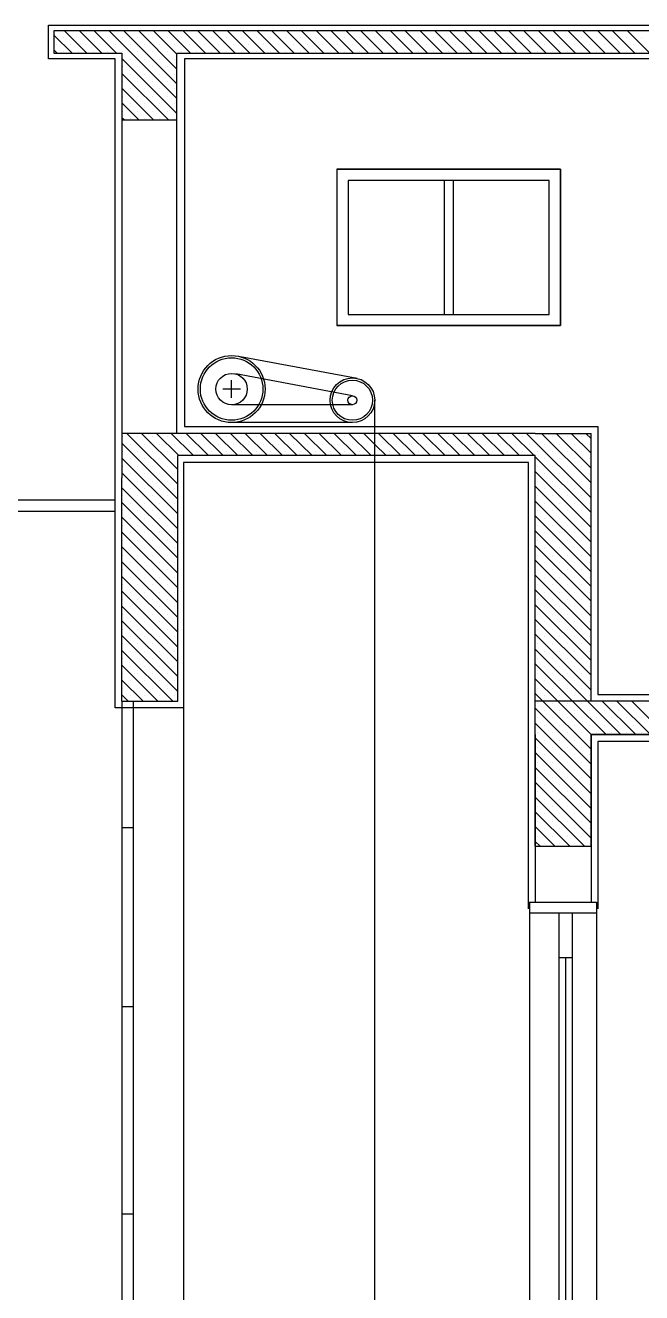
# Model space of a CAD drawing. Header units: inches. Extents: x -7543 to -822, y 102837 to 190349.
# Drawn here: x -837.44241 to -837.42862, y 102836.86394 to 102836.89233 of the extents above; entities that cross this region are included whole.
import ezdxf

# ---------------------------------------------------------------- set-up
doc = ezdxf.new("R2010")
doc.units = ezdxf.units.IN
doc.header["$MEASUREMENT"] = 0
doc.layers.add('TARAMA', color=8, linetype='Continuous', lineweight=25)

msp = doc.modelspace()

# ---------------------------------------------------------------- linework, layer by layer
at = {"layer": 'TARAMA'}
for p, q in [((-837.441894, 102836.891577), (-837.441894, 102836.892327)), ((-837.441894, 102836.892327), (-837.399497, 102836.892327)), ((-837.440269, 102836.892202), (-837.441769, 102836.892202)), ((-837.441769, 102836.892202), (-837.441769, 102836.891702)), ((-837.441361, 102836.891702), (-837.441769, 102836.89211)), ((-837.441555, 102836.892061), (-837.441555, 102836.892061)), ((-837.44103, 102836.891702), (-837.44153, 102836.892202)), ((-837.441223, 102836.892061), (-837.441223, 102836.892061)), ((-837.440698, 102836.891702), (-837.441198, 102836.892202)), ((-837.440892, 102836.892061), (-837.440892, 102836.892061)), ((-837.440367, 102836.891702), (-837.440867, 102836.892202)), ((-837.440561, 102836.892061), (-837.440561, 102836.892061)), ((-837.439019, 102836.890685), (-837.440535, 102836.892202)), ((-837.399622, 102836.892202), (-837.440269, 102836.892202)), ((-837.440229, 102836.892061), (-837.440229, 102836.892061)), ((-837.439019, 102836.891017), (-837.440204, 102836.892202)), ((-837.439898, 102836.892061), (-837.439898, 102836.892061)), ((-837.439019, 102836.891348), (-837.439872, 102836.892202)), ((-837.439566, 102836.892061), (-837.439566, 102836.892061)), ((-837.439019, 102836.89168), (-837.439541, 102836.892202)), ((-837.439235, 102836.892061), (-837.439235, 102836.892061)), ((-837.43871, 102836.891702), (-837.43921, 102836.892202)), ((-837.438903, 102836.892061), (-837.438903, 102836.892061)), ((-837.438378, 102836.891702), (-837.438878, 102836.892202)), ((-837.438572, 102836.892061), (-837.438572, 102836.892061)), ((-837.438047, 102836.891702), (-837.438547, 102836.892202)), ((-837.43824, 102836.892061), (-837.43824, 102836.892061)), ((-837.437715, 102836.891702), (-837.438215, 102836.892202)), ((-837.437909, 102836.892061), (-837.437909, 102836.892061)), ((-837.437384, 102836.891702), (-837.437884, 102836.892202)), ((-837.437577, 102836.892061), (-837.437577, 102836.892061)), ((-837.437052, 102836.891702), (-837.437552, 102836.892202)), ((-837.437246, 102836.892061), (-837.437246, 102836.892061)), ((-837.436721, 102836.891702), (-837.437221, 102836.892202)), ((-837.436915, 102836.892061), (-837.436915, 102836.892061)), ((-837.436389, 102836.891702), (-837.436889, 102836.892202)), ((-837.436583, 102836.892061), (-837.436583, 102836.892061)), ((-837.436058, 102836.891702), (-837.436558, 102836.892202)), ((-837.436252, 102836.892061), (-837.436252, 102836.892061)), ((-837.435726, 102836.891702), (-837.436226, 102836.892202)), ((-837.43592, 102836.892061), (-837.43592, 102836.892061)), ((-837.435395, 102836.891702), (-837.435895, 102836.892202)), ((-837.435589, 102836.892061), (-837.435589, 102836.892061)), ((-837.435063, 102836.891702), (-837.435563, 102836.892202)), ((-837.435257, 102836.892061), (-837.435257, 102836.892061)), ((-837.434732, 102836.891702), (-837.435232, 102836.892202)), ((-837.434926, 102836.892061), (-837.434926, 102836.892061)), ((-837.434401, 102836.891702), (-837.434901, 102836.892202)), ((-837.434594, 102836.892061), (-837.434594, 102836.892061)), ((-837.434069, 102836.891702), (-837.434569, 102836.892202)), ((-837.434263, 102836.892061), (-837.434263, 102836.892061)), ((-837.433738, 102836.891702), (-837.434238, 102836.892202)), ((-837.433931, 102836.892061), (-837.433931, 102836.892061)), ((-837.433406, 102836.891702), (-837.433906, 102836.892202)), ((-837.4336, 102836.892061), (-837.4336, 102836.892061)), ((-837.433075, 102836.891702), (-837.433575, 102836.892202)), ((-837.433269, 102836.892061), (-837.433269, 102836.892061)), ((-837.432743, 102836.891702), (-837.433243, 102836.892202)), ((-837.432937, 102836.892061), (-837.432937, 102836.892061)), ((-837.432412, 102836.891702), (-837.432912, 102836.892202)), ((-837.432606, 102836.892061), (-837.432606, 102836.892061)), ((-837.43208, 102836.891702), (-837.43258, 102836.892202)), ((-837.432274, 102836.892061), (-837.432274, 102836.892061)), ((-837.431749, 102836.891702), (-837.432249, 102836.892202)), ((-837.431943, 102836.892061), (-837.431943, 102836.892061)), ((-837.431417, 102836.891702), (-837.431917, 102836.892202)), ((-837.431611, 102836.892061), (-837.431611, 102836.892061)), ((-837.431086, 102836.891702), (-837.431586, 102836.892202)), ((-837.43128, 102836.892061), (-837.43128, 102836.892061)), ((-837.430755, 102836.891702), (-837.431255, 102836.892202)), ((-837.430948, 102836.892061), (-837.430948, 102836.892061)), ((-837.430423, 102836.891702), (-837.430923, 102836.892202)), ((-837.430617, 102836.892061), (-837.430617, 102836.892061)), ((-837.430092, 102836.891702), (-837.430592, 102836.892202)), ((-837.430285, 102836.892061), (-837.430285, 102836.892061)), ((-837.42976, 102836.891702), (-837.43026, 102836.892202)), ((-837.429954, 102836.892061), (-837.429954, 102836.892061)), ((-837.429429, 102836.891702), (-837.429929, 102836.892202)), ((-837.429622, 102836.892061), (-837.429622, 102836.892061)), ((-837.429097, 102836.891702), (-837.429597, 102836.892202)), ((-837.429291, 102836.892061), (-837.429291, 102836.892061)), ((-837.428766, 102836.891702), (-837.429266, 102836.892202)), ((-837.42896, 102836.892061), (-837.42896, 102836.892061)), ((-837.428434, 102836.891702), (-837.428934, 102836.892202)), ((-837.428628, 102836.892061), (-837.428628, 102836.892061)), ((-837.441693, 102836.891702), (-837.441769, 102836.891778)), ((-837.441721, 102836.891895), (-837.441721, 102836.891895)), ((-837.441389, 102836.891895), (-837.441389, 102836.891895)), ((-837.441058, 102836.891895), (-837.441058, 102836.891895)), ((-837.440726, 102836.891895), (-837.440726, 102836.891895)), ((-837.440395, 102836.891895), (-837.440395, 102836.891895)), ((-837.440063, 102836.891895), (-837.440063, 102836.891895)), ((-837.439732, 102836.891895), (-837.439732, 102836.891895)), ((-837.4394, 102836.891895), (-837.4394, 102836.891895)), ((-837.439069, 102836.891895), (-837.439069, 102836.891895)), ((-837.438738, 102836.891895), (-837.438738, 102836.891895)), ((-837.438406, 102836.891895), (-837.438406, 102836.891895)), ((-837.438075, 102836.891895), (-837.438075, 102836.891895)), ((-837.437743, 102836.891895), (-837.437743, 102836.891895)), ((-837.437412, 102836.891895), (-837.437412, 102836.891895)), ((-837.43708, 102836.891895), (-837.43708, 102836.891895)), ((-837.436749, 102836.891895), (-837.436749, 102836.891895)), ((-837.436417, 102836.891895), (-837.436417, 102836.891895)), ((-837.436086, 102836.891895), (-837.436086, 102836.891895)), ((-837.435754, 102836.891895), (-837.435754, 102836.891895)), ((-837.435423, 102836.891895), (-837.435423, 102836.891895)), ((-837.435092, 102836.891895), (-837.435092, 102836.891895)), ((-837.43476, 102836.891895), (-837.43476, 102836.891895)), ((-837.434429, 102836.891895), (-837.434429, 102836.891895)), ((-837.434097, 102836.891895), (-837.434097, 102836.891895)), ((-837.433766, 102836.891895), (-837.433766, 102836.891895)), ((-837.433434, 102836.891895), (-837.433434, 102836.891895)), ((-837.433103, 102836.891895), (-837.433103, 102836.891895)), ((-837.432771, 102836.891895), (-837.432771, 102836.891895)), ((-837.43244, 102836.891895), (-837.43244, 102836.891895)), ((-837.432108, 102836.891895), (-837.432108, 102836.891895)), ((-837.431777, 102836.891895), (-837.431777, 102836.891895)), ((-837.431446, 102836.891895), (-837.431446, 102836.891895)), ((-837.431114, 102836.891895), (-837.431114, 102836.891895)), ((-837.430783, 102836.891895), (-837.430783, 102836.891895)), ((-837.430451, 102836.891895), (-837.430451, 102836.891895)), ((-837.43012, 102836.891895), (-837.43012, 102836.891895)), ((-837.429788, 102836.891895), (-837.429788, 102836.891895)), ((-837.429457, 102836.891895), (-837.429457, 102836.891895)), ((-837.429125, 102836.891895), (-837.429125, 102836.891895)), ((-837.428794, 102836.891895), (-837.428794, 102836.891895)), ((-837.440397, 102836.891577), (-837.441894, 102836.891577)), ((-837.441769, 102836.891702), (-837.440247, 102836.891702)), ((-837.441555, 102836.89173), (-837.441555, 102836.89173)), ((-837.441223, 102836.89173), (-837.441223, 102836.89173)), ((-837.440892, 102836.89173), (-837.440892, 102836.89173)), ((-837.440561, 102836.89173), (-837.440561, 102836.89173)), ((-837.440397, 102836.877037), (-837.440397, 102836.891577)), ((-837.440247, 102836.891702), (-837.440247, 102836.882187)), ((-837.439019, 102836.890354), (-837.440247, 102836.891581)), ((-837.440229, 102836.89173), (-837.440229, 102836.89173)), ((-837.440063, 102836.891564), (-837.440063, 102836.891564)), ((-837.439898, 102836.89173), (-837.439898, 102836.89173)), ((-837.439732, 102836.891564), (-837.439732, 102836.891564)), ((-837.439566, 102836.89173), (-837.439566, 102836.89173)), ((-837.4394, 102836.891564), (-837.4394, 102836.891564)), ((-837.439235, 102836.89173), (-837.439235, 102836.89173)), ((-837.439069, 102836.891564), (-837.439069, 102836.891564)), ((-837.439019, 102836.883187), (-837.439019, 102836.891702)), ((-837.439019, 102836.891702), (-837.426622, 102836.891702)), ((-837.439019, 102836.891702), (-837.426622, 102836.891702)), ((-837.438903, 102836.89173), (-837.438903, 102836.89173)), ((-837.426747, 102836.891577), (-837.438847, 102836.891577)), ((-837.438847, 102836.891577), (-837.438847, 102836.883337)), ((-837.438572, 102836.89173), (-837.438572, 102836.89173)), ((-837.43824, 102836.89173), (-837.43824, 102836.89173)), ((-837.437909, 102836.89173), (-837.437909, 102836.89173)), ((-837.437577, 102836.89173), (-837.437577, 102836.89173)), ((-837.437246, 102836.89173), (-837.437246, 102836.89173)), ((-837.436915, 102836.89173), (-837.436915, 102836.89173)), ((-837.436583, 102836.89173), (-837.436583, 102836.89173)), ((-837.436252, 102836.89173), (-837.436252, 102836.89173)), ((-837.43592, 102836.89173), (-837.43592, 102836.89173)), ((-837.435589, 102836.89173), (-837.435589, 102836.89173)), ((-837.435257, 102836.89173), (-837.435257, 102836.89173)), ((-837.434926, 102836.89173), (-837.434926, 102836.89173)), ((-837.434594, 102836.89173), (-837.434594, 102836.89173)), ((-837.434263, 102836.89173), (-837.434263, 102836.89173)), ((-837.433931, 102836.89173), (-837.433931, 102836.89173)), ((-837.4336, 102836.89173), (-837.4336, 102836.89173)), ((-837.433269, 102836.89173), (-837.433269, 102836.89173)), ((-837.432937, 102836.89173), (-837.432937, 102836.89173)), ((-837.432606, 102836.89173), (-837.432606, 102836.89173)), ((-837.432274, 102836.89173), (-837.432274, 102836.89173)), ((-837.431943, 102836.89173), (-837.431943, 102836.89173)), ((-837.431611, 102836.89173), (-837.431611, 102836.89173)), ((-837.43128, 102836.89173), (-837.43128, 102836.89173)), ((-837.430948, 102836.89173), (-837.430948, 102836.89173)), ((-837.430617, 102836.89173), (-837.430617, 102836.89173)), ((-837.430285, 102836.89173), (-837.430285, 102836.89173)), ((-837.429954, 102836.89173), (-837.429954, 102836.89173)), ((-837.429622, 102836.89173), (-837.429622, 102836.89173)), ((-837.429291, 102836.89173), (-837.429291, 102836.89173)), ((-837.42896, 102836.89173), (-837.42896, 102836.89173)), ((-837.428628, 102836.89173), (-837.428628, 102836.89173)), ((-837.439198, 102836.890202), (-837.440247, 102836.89125)), ((-837.440229, 102836.891398), (-837.440229, 102836.891398)), ((-837.440063, 102836.891232), (-837.440063, 102836.891232)), ((-837.439898, 102836.891398), (-837.439898, 102836.891398)), ((-837.439732, 102836.891232), (-837.439732, 102836.891232)), ((-837.439566, 102836.891398), (-837.439566, 102836.891398)), ((-837.4394, 102836.891232), (-837.4394, 102836.891232)), ((-837.439235, 102836.891398), (-837.439235, 102836.891398)), ((-837.439069, 102836.891232), (-837.439069, 102836.891232)), ((-837.43953, 102836.890202), (-837.440247, 102836.890919)), ((-837.440229, 102836.891067), (-837.440229, 102836.891067)), ((-837.439898, 102836.891067), (-837.439898, 102836.891067)), ((-837.439566, 102836.891067), (-837.439566, 102836.891067)), ((-837.439235, 102836.891067), (-837.439235, 102836.891067)), ((-837.440229, 102836.890735), (-837.440229, 102836.890735)), ((-837.440063, 102836.890901), (-837.440063, 102836.890901)), ((-837.439898, 102836.890735), (-837.439898, 102836.890735)), ((-837.439732, 102836.890901), (-837.439732, 102836.890901)), ((-837.439566, 102836.890735), (-837.439566, 102836.890735)), ((-837.4394, 102836.890901), (-837.4394, 102836.890901)), ((-837.439235, 102836.890735), (-837.439235, 102836.890735)), ((-837.439069, 102836.890901), (-837.439069, 102836.890901)), ((-837.439861, 102836.890202), (-837.440247, 102836.890587)), ((-837.440229, 102836.890404), (-837.440229, 102836.890404)), ((-837.440063, 102836.890569), (-837.440063, 102836.890569)), ((-837.439898, 102836.890404), (-837.439898, 102836.890404)), ((-837.439732, 102836.890569), (-837.439732, 102836.890569)), ((-837.439566, 102836.890404), (-837.439566, 102836.890404)), ((-837.4394, 102836.890569), (-837.4394, 102836.890569)), ((-837.439235, 102836.890404), (-837.439235, 102836.890404)), ((-837.439069, 102836.890569), (-837.439069, 102836.890569)), ((-837.440193, 102836.890202), (-837.440247, 102836.890256)), ((-837.439019, 102836.890202), (-837.440247, 102836.890202)), ((-837.440063, 102836.890238), (-837.440063, 102836.890238)), ((-837.439732, 102836.890238), (-837.439732, 102836.890238)), ((-837.4394, 102836.890238), (-837.4394, 102836.890238)), ((-837.439069, 102836.890238), (-837.439069, 102836.890238)), ((-837.435434, 102836.889102), (-837.430434, 102836.889102)), ((-837.435434, 102836.889102), (-837.435434, 102836.885602)), ((-837.435434, 102836.889102), (-837.430434, 102836.889102)), ((-837.435434, 102836.889102), (-837.435434, 102836.885602)), ((-837.430434, 102836.889102), (-837.435434, 102836.889102)), ((-837.435434, 102836.889102), (-837.435434, 102836.885602)), ((-837.430434, 102836.889102), (-837.435434, 102836.889102)), ((-837.435434, 102836.889102), (-837.435434, 102836.885602)), ((-837.430434, 102836.889102), (-837.430434, 102836.885602)), ((-837.430434, 102836.889102), (-837.430434, 102836.885602)), ((-837.430434, 102836.885602), (-837.430434, 102836.889102)), ((-837.430434, 102836.885602), (-837.430434, 102836.889102)), ((-837.430684, 102836.888852), (-837.435184, 102836.888852)), ((-837.435184, 102836.888852), (-837.435184, 102836.885852)), ((-837.433034, 102836.888852), (-837.433034, 102836.885852)), ((-837.432834, 102836.888852), (-837.432834, 102836.885852)), ((-837.430684, 102836.885852), (-837.430684, 102836.888852)), ((-837.435184, 102836.885852), (-837.430684, 102836.885852)), ((-837.430434, 102836.885602), (-837.435434, 102836.885602)), ((-837.435434, 102836.885602), (-837.430434, 102836.885602)), ((-837.435434, 102836.885602), (-837.430434, 102836.885602)), ((-837.434982, 102836.884418), (-837.43759, 102836.884901)), ((-837.437792, 102836.883979), (-837.437792, 102836.884379)), ((-837.435088, 102836.884029), (-837.437701, 102836.884517)), ((-837.437592, 102836.884179), (-837.437992, 102836.884179)), ((-837.435088, 102836.883829), (-837.437792, 102836.883829)), ((-837.434589, 102836.86011, 0), (-837.434588, 102836.883929)), ((-837.438847, 102836.883337), (-837.430997, 102836.883337)), ((-837.435088, 102836.883429), (-837.437792, 102836.883429)), ((-837.430997, 102836.883337), (-837.429597, 102836.883337)), ((-837.429597, 102836.883337), (-837.429597, 102836.877337)), ((-837.430997, 102836.883187), (-837.440247, 102836.883187)), ((-837.438997, 102836.881714), (-837.440247, 102836.882964)), ((-837.440229, 102836.883112), (-837.440229, 102836.883112)), ((-837.438997, 102836.882045), (-837.440139, 102836.883187)), ((-837.439898, 102836.883112), (-837.439898, 102836.883112)), ((-837.438997, 102836.882377), (-837.439807, 102836.883187)), ((-837.439566, 102836.883112), (-837.439566, 102836.883112)), ((-837.438976, 102836.882687), (-837.439476, 102836.883187)), ((-837.439235, 102836.883112), (-837.439235, 102836.883112)), ((-837.438644, 102836.882687), (-837.439144, 102836.883187)), ((-837.438903, 102836.883112), (-837.438903, 102836.883112)), ((-837.438313, 102836.882687), (-837.438813, 102836.883187)), ((-837.438572, 102836.883112), (-837.438572, 102836.883112)), ((-837.437982, 102836.882687), (-837.438482, 102836.883187)), ((-837.43824, 102836.883112), (-837.43824, 102836.883112)), ((-837.43765, 102836.882687), (-837.43815, 102836.883187)), ((-837.437909, 102836.883112), (-837.437909, 102836.883112)), ((-837.437319, 102836.882687), (-837.437819, 102836.883187)), ((-837.437577, 102836.883112), (-837.437577, 102836.883112)), ((-837.436987, 102836.882687), (-837.437487, 102836.883187)), ((-837.437246, 102836.883112), (-837.437246, 102836.883112)), ((-837.436656, 102836.882687), (-837.437156, 102836.883187)), ((-837.436915, 102836.883112), (-837.436915, 102836.883112)), ((-837.436324, 102836.882687), (-837.436824, 102836.883187)), ((-837.436583, 102836.883112), (-837.436583, 102836.883112)), ((-837.435993, 102836.882687), (-837.436493, 102836.883187)), ((-837.436252, 102836.883112), (-837.436252, 102836.883112)), ((-837.435661, 102836.882687), (-837.436161, 102836.883187)), ((-837.43592, 102836.883112), (-837.43592, 102836.883112)), ((-837.43533, 102836.882687), (-837.43583, 102836.883187)), ((-837.435589, 102836.883112), (-837.435589, 102836.883112)), ((-837.434998, 102836.882687), (-837.435498, 102836.883187)), ((-837.435257, 102836.883112), (-837.435257, 102836.883112)), ((-837.434667, 102836.882687), (-837.435167, 102836.883187)), ((-837.434926, 102836.883112), (-837.434926, 102836.883112)), ((-837.434588, 102836.882939), (-837.434836, 102836.883187)), ((-837.434594, 102836.883112), (-837.434594, 102836.883112)), ((-837.434004, 102836.882687), (-837.434504, 102836.883187)), ((-837.434263, 102836.883112), (-837.434263, 102836.883112)), ((-837.433673, 102836.882687), (-837.434173, 102836.883187)), ((-837.433931, 102836.883112), (-837.433931, 102836.883112)), ((-837.433341, 102836.882687), (-837.433841, 102836.883187)), ((-837.4336, 102836.883112), (-837.4336, 102836.883112)), ((-837.43301, 102836.882687), (-837.43351, 102836.883187)), ((-837.433269, 102836.883112), (-837.433269, 102836.883112)), ((-837.432678, 102836.882687), (-837.433178, 102836.883187)), ((-837.432937, 102836.883112), (-837.432937, 102836.883112)), ((-837.432347, 102836.882687), (-837.432847, 102836.883187)), ((-837.432606, 102836.883112), (-837.432606, 102836.883112)), ((-837.432015, 102836.882687), (-837.432515, 102836.883187)), ((-837.432274, 102836.883112), (-837.432274, 102836.883112)), ((-837.431684, 102836.882687), (-837.432184, 102836.883187)), ((-837.431943, 102836.883112), (-837.431943, 102836.883112)), ((-837.431352, 102836.882687), (-837.431852, 102836.883187)), ((-837.431611, 102836.883112), (-837.431611, 102836.883112)), ((-837.431021, 102836.882687), (-837.431521, 102836.883187)), ((-837.43128, 102836.883112), (-837.43128, 102836.883112)), ((-837.429747, 102836.881744), (-837.431189, 102836.883187)), ((-837.430997, 102836.883187), (-837.429747, 102836.883187)), ((-837.430948, 102836.883112), (-837.430948, 102836.883112)), ((-837.429747, 102836.882076), (-837.430858, 102836.883187)), ((-837.430617, 102836.883112), (-837.430617, 102836.883112)), ((-837.429747, 102836.882407), (-837.430527, 102836.883187)), ((-837.430285, 102836.883112), (-837.430285, 102836.883112)), ((-837.429747, 102836.882739), (-837.430195, 102836.883187)), ((-837.429954, 102836.883112), (-837.429954, 102836.883112)), ((-837.429747, 102836.88307), (-837.429864, 102836.883187)), ((-837.429747, 102836.877187), (-837.429747, 102836.883187)), ((-837.440229, 102836.88278), (-837.440229, 102836.88278)), ((-837.440063, 102836.882946), (-837.440063, 102836.882946)), ((-837.439898, 102836.88278), (-837.439898, 102836.88278)), ((-837.439732, 102836.882946), (-837.439732, 102836.882946)), ((-837.439566, 102836.88278), (-837.439566, 102836.88278)), ((-837.4394, 102836.882946), (-837.4394, 102836.882946)), ((-837.439235, 102836.88278), (-837.439235, 102836.88278)), ((-837.439069, 102836.882946), (-837.439069, 102836.882946)), ((-837.430997, 102836.882687), (-837.438997, 102836.882687)), ((-837.438997, 102836.877187), (-837.438997, 102836.882687)), ((-837.438903, 102836.88278), (-837.438903, 102836.88278)), ((-837.438738, 102836.882946), (-837.438738, 102836.882946)), ((-837.438572, 102836.88278), (-837.438572, 102836.88278)), ((-837.438406, 102836.882946), (-837.438406, 102836.882946)), ((-837.43824, 102836.88278), (-837.43824, 102836.88278)), ((-837.438075, 102836.882946), (-837.438075, 102836.882946)), ((-837.437909, 102836.88278), (-837.437909, 102836.88278)), ((-837.437743, 102836.882946), (-837.437743, 102836.882946)), ((-837.437577, 102836.88278), (-837.437577, 102836.88278)), ((-837.437412, 102836.882946), (-837.437412, 102836.882946)), ((-837.437246, 102836.88278), (-837.437246, 102836.88278)), ((-837.43708, 102836.882946), (-837.43708, 102836.882946)), ((-837.436915, 102836.88278), (-837.436915, 102836.88278)), ((-837.436749, 102836.882946), (-837.436749, 102836.882946)), ((-837.436583, 102836.88278), (-837.436583, 102836.88278)), ((-837.436417, 102836.882946), (-837.436417, 102836.882946)), ((-837.436252, 102836.88278), (-837.436252, 102836.88278)), ((-837.436086, 102836.882946), (-837.436086, 102836.882946)), ((-837.43592, 102836.88278), (-837.43592, 102836.88278)), ((-837.435754, 102836.882946), (-837.435754, 102836.882946)), ((-837.435589, 102836.88278), (-837.435589, 102836.88278)), ((-837.435423, 102836.882946), (-837.435423, 102836.882946)), ((-837.435257, 102836.88278), (-837.435257, 102836.88278)), ((-837.435092, 102836.882946), (-837.435092, 102836.882946)), ((-837.434926, 102836.88278), (-837.434926, 102836.88278)), ((-837.43476, 102836.882946), (-837.43476, 102836.882946)), ((-837.434594, 102836.88278), (-837.434594, 102836.88278)), ((-837.434336, 102836.882687), (-837.434588, 102836.882939)), ((-837.434429, 102836.882946), (-837.434429, 102836.882946)), ((-837.434263, 102836.88278), (-837.434263, 102836.88278)), ((-837.434097, 102836.882946), (-837.434097, 102836.882946)), ((-837.433931, 102836.88278), (-837.433931, 102836.88278)), ((-837.433766, 102836.882946), (-837.433766, 102836.882946)), ((-837.4336, 102836.88278), (-837.4336, 102836.88278)), ((-837.433434, 102836.882946), (-837.433434, 102836.882946)), ((-837.433269, 102836.88278), (-837.433269, 102836.88278)), ((-837.433103, 102836.882946), (-837.433103, 102836.882946)), ((-837.432937, 102836.88278), (-837.432937, 102836.88278)), ((-837.432771, 102836.882946), (-837.432771, 102836.882946)), ((-837.432606, 102836.88278), (-837.432606, 102836.88278)), ((-837.43244, 102836.882946), (-837.43244, 102836.882946)), ((-837.432274, 102836.88278), (-837.432274, 102836.88278)), ((-837.432108, 102836.882946), (-837.432108, 102836.882946)), ((-837.431943, 102836.88278), (-837.431943, 102836.88278)), ((-837.431777, 102836.882946), (-837.431777, 102836.882946)), ((-837.431611, 102836.88278), (-837.431611, 102836.88278)), ((-837.431446, 102836.882946), (-837.431446, 102836.882946)), ((-837.43128, 102836.88278), (-837.43128, 102836.88278)), ((-837.431114, 102836.882946), (-837.431114, 102836.882946)), ((-837.430997, 102836.877187), (-837.430997, 102836.882687)), ((-837.430948, 102836.88278), (-837.430948, 102836.88278)), ((-837.430783, 102836.882946), (-837.430783, 102836.882946)), ((-837.430617, 102836.88278), (-837.430617, 102836.88278)), ((-837.430451, 102836.882946), (-837.430451, 102836.882946)), ((-837.430285, 102836.88278), (-837.430285, 102836.88278)), ((-837.43012, 102836.882946), (-837.43012, 102836.882946)), ((-837.429954, 102836.88278), (-837.429954, 102836.88278)), ((-837.429788, 102836.882946), (-837.429788, 102836.882946)), ((-837.438997, 102836.881382), (-837.440247, 102836.882632)), ((-837.440229, 102836.882449), (-837.440229, 102836.882449)), ((-837.440063, 102836.882615), (-837.440063, 102836.882615)), ((-837.439898, 102836.882449), (-837.439898, 102836.882449)), ((-837.439732, 102836.882615), (-837.439732, 102836.882615)), ((-837.439566, 102836.882449), (-837.439566, 102836.882449)), ((-837.4394, 102836.882615), (-837.4394, 102836.882615)), ((-837.439235, 102836.882449), (-837.439235, 102836.882449)), ((-837.439069, 102836.882615), (-837.439069, 102836.882615)), ((-837.431147, 102836.882537), (-837.438872, 102836.882537)), ((-837.438872, 102836.882537), (-837.438872, 102836.877037)), ((-837.431147, 102836.877187), (-837.431147, 102836.882537)), ((-837.429747, 102836.881413), (-837.430997, 102836.882663)), ((-837.430948, 102836.882449), (-837.430948, 102836.882449)), ((-837.430783, 102836.882615), (-837.430783, 102836.882615)), ((-837.430617, 102836.882449), (-837.430617, 102836.882449)), ((-837.430451, 102836.882615), (-837.430451, 102836.882615)), ((-837.430285, 102836.882449), (-837.430285, 102836.882449)), ((-837.43012, 102836.882615), (-837.43012, 102836.882615)), ((-837.429954, 102836.882449), (-837.429954, 102836.882449)), ((-837.429788, 102836.882615), (-837.429788, 102836.882615)), ((-837.438997, 102836.881051), (-837.440247, 102836.882301)), ((-837.440247, 102836.877187), (-837.440247, 102836.882187)), ((-837.440229, 102836.882117), (-837.440229, 102836.882117)), ((-837.440063, 102836.882283), (-837.440063, 102836.882283)), ((-837.439898, 102836.882117), (-837.439898, 102836.882117)), ((-837.439732, 102836.882283), (-837.439732, 102836.882283)), ((-837.439566, 102836.882117), (-837.439566, 102836.882117)), ((-837.4394, 102836.882283), (-837.4394, 102836.882283)), ((-837.439235, 102836.882117), (-837.439235, 102836.882117)), ((-837.439069, 102836.882283), (-837.439069, 102836.882283)), ((-837.429747, 102836.881081), (-837.430997, 102836.882331)), ((-837.430948, 102836.882117), (-837.430948, 102836.882117)), ((-837.430783, 102836.882283), (-837.430783, 102836.882283)), ((-837.430617, 102836.882117), (-837.430617, 102836.882117)), ((-837.430451, 102836.882283), (-837.430451, 102836.882283)), ((-837.430285, 102836.882117), (-837.430285, 102836.882117)), ((-837.43012, 102836.882283), (-837.43012, 102836.882283)), ((-837.429954, 102836.882117), (-837.429954, 102836.882117)), ((-837.429788, 102836.882283), (-837.429788, 102836.882283)), ((-837.438997, 102836.880719), (-837.440247, 102836.881969)), ((-837.440063, 102836.881952), (-837.440063, 102836.881952)), ((-837.439732, 102836.881952), (-837.439732, 102836.881952)), ((-837.4394, 102836.881952), (-837.4394, 102836.881952)), ((-837.439069, 102836.881952), (-837.439069, 102836.881952)), ((-837.429747, 102836.88075), (-837.430997, 102836.882)), ((-837.430783, 102836.881952), (-837.430783, 102836.881952)), ((-837.430451, 102836.881952), (-837.430451, 102836.881952)), ((-837.43012, 102836.881952), (-837.43012, 102836.881952)), ((-837.429788, 102836.881952), (-837.429788, 102836.881952)), ((-837.440397, 102836.881687), (-837.448747, 102836.881687)), ((-837.438997, 102836.880388), (-837.440247, 102836.881638)), ((-837.440229, 102836.881786), (-837.440229, 102836.881786)), ((-837.440063, 102836.88162), (-837.440063, 102836.88162)), ((-837.439898, 102836.881786), (-837.439898, 102836.881786)), ((-837.439732, 102836.88162), (-837.439732, 102836.88162)), ((-837.439566, 102836.881786), (-837.439566, 102836.881786)), ((-837.4394, 102836.88162), (-837.4394, 102836.88162)), ((-837.439235, 102836.881786), (-837.439235, 102836.881786)), ((-837.439069, 102836.88162), (-837.439069, 102836.88162)), ((-837.429747, 102836.880419), (-837.430997, 102836.881669)), ((-837.430948, 102836.881786), (-837.430948, 102836.881786)), ((-837.430783, 102836.88162), (-837.430783, 102836.88162)), ((-837.430617, 102836.881786), (-837.430617, 102836.881786)), ((-837.430451, 102836.88162), (-837.430451, 102836.88162)), ((-837.430285, 102836.881786), (-837.430285, 102836.881786)), ((-837.43012, 102836.88162), (-837.43012, 102836.88162)), ((-837.429954, 102836.881786), (-837.429954, 102836.881786)), ((-837.429788, 102836.88162), (-837.429788, 102836.88162)), ((-837.440397, 102836.881437), (-837.448747, 102836.881437)), ((-837.438997, 102836.880056), (-837.440247, 102836.881306)), ((-837.440229, 102836.881454), (-837.440229, 102836.881454)), ((-837.440063, 102836.881289), (-837.440063, 102836.881289)), ((-837.439898, 102836.881454), (-837.439898, 102836.881454)), ((-837.439732, 102836.881289), (-837.439732, 102836.881289)), ((-837.439566, 102836.881454), (-837.439566, 102836.881454)), ((-837.4394, 102836.881289), (-837.4394, 102836.881289)), ((-837.439235, 102836.881454), (-837.439235, 102836.881454)), ((-837.439069, 102836.881289), (-837.439069, 102836.881289)), ((-837.429747, 102836.880087), (-837.430997, 102836.881337)), ((-837.430948, 102836.881454), (-837.430948, 102836.881454)), ((-837.430783, 102836.881289), (-837.430783, 102836.881289)), ((-837.430617, 102836.881454), (-837.430617, 102836.881454)), ((-837.430451, 102836.881289), (-837.430451, 102836.881289)), ((-837.430285, 102836.881454), (-837.430285, 102836.881454)), ((-837.43012, 102836.881289), (-837.43012, 102836.881289)), ((-837.429954, 102836.881454), (-837.429954, 102836.881454)), ((-837.429788, 102836.881289), (-837.429788, 102836.881289)), ((-837.438997, 102836.879725), (-837.440247, 102836.880975)), ((-837.440229, 102836.881123), (-837.440229, 102836.881123)), ((-837.439898, 102836.881123), (-837.439898, 102836.881123)), ((-837.439566, 102836.881123), (-837.439566, 102836.881123)), ((-837.439235, 102836.881123), (-837.439235, 102836.881123)), ((-837.429747, 102836.879756), (-837.430997, 102836.881006)), ((-837.430948, 102836.881123), (-837.430948, 102836.881123)), ((-837.430617, 102836.881123), (-837.430617, 102836.881123)), ((-837.430285, 102836.881123), (-837.430285, 102836.881123)), ((-837.429954, 102836.881123), (-837.429954, 102836.881123)), ((-837.440229, 102836.880791), (-837.440229, 102836.880791)), ((-837.440063, 102836.880957), (-837.440063, 102836.880957)), ((-837.439898, 102836.880791), (-837.439898, 102836.880791)), ((-837.439732, 102836.880957), (-837.439732, 102836.880957)), ((-837.439566, 102836.880791), (-837.439566, 102836.880791)), ((-837.4394, 102836.880957), (-837.4394, 102836.880957)), ((-837.439235, 102836.880791), (-837.439235, 102836.880791)), ((-837.439069, 102836.880957), (-837.439069, 102836.880957)), ((-837.430948, 102836.880791), (-837.430948, 102836.880791)), ((-837.430783, 102836.880957), (-837.430783, 102836.880957)), ((-837.430617, 102836.880791), (-837.430617, 102836.880791)), ((-837.430451, 102836.880957), (-837.430451, 102836.880957)), ((-837.430285, 102836.880791), (-837.430285, 102836.880791)), ((-837.43012, 102836.880957), (-837.43012, 102836.880957)), ((-837.429954, 102836.880791), (-837.429954, 102836.880791)), ((-837.429788, 102836.880957), (-837.429788, 102836.880957)), ((-837.438997, 102836.879393), (-837.440247, 102836.880643)), ((-837.440229, 102836.88046), (-837.440229, 102836.88046)), ((-837.440063, 102836.880626), (-837.440063, 102836.880626)), ((-837.439898, 102836.88046), (-837.439898, 102836.88046)), ((-837.439732, 102836.880626), (-837.439732, 102836.880626)), ((-837.439566, 102836.88046), (-837.439566, 102836.88046)), ((-837.4394, 102836.880626), (-837.4394, 102836.880626)), ((-837.439235, 102836.88046), (-837.439235, 102836.88046)), ((-837.439069, 102836.880626), (-837.439069, 102836.880626)), ((-837.429747, 102836.879424), (-837.430997, 102836.880674)), ((-837.430948, 102836.88046), (-837.430948, 102836.88046)), ((-837.430783, 102836.880626), (-837.430783, 102836.880626)), ((-837.430617, 102836.88046), (-837.430617, 102836.88046)), ((-837.430451, 102836.880626), (-837.430451, 102836.880626)), ((-837.430285, 102836.88046), (-837.430285, 102836.88046)), ((-837.43012, 102836.880626), (-837.43012, 102836.880626)), ((-837.429954, 102836.88046), (-837.429954, 102836.88046)), ((-837.429788, 102836.880626), (-837.429788, 102836.880626)), ((-837.438997, 102836.879062), (-837.440247, 102836.880312)), ((-837.440229, 102836.880129), (-837.440229, 102836.880129)), ((-837.440063, 102836.880294), (-837.440063, 102836.880294)), ((-837.439898, 102836.880129), (-837.439898, 102836.880129)), ((-837.439732, 102836.880294), (-837.439732, 102836.880294)), ((-837.439566, 102836.880129), (-837.439566, 102836.880129)), ((-837.4394, 102836.880294), (-837.4394, 102836.880294)), ((-837.439235, 102836.880129), (-837.439235, 102836.880129)), ((-837.439069, 102836.880294), (-837.439069, 102836.880294)), ((-837.429747, 102836.879093), (-837.430997, 102836.880343)), ((-837.430948, 102836.880129), (-837.430948, 102836.880129)), ((-837.430783, 102836.880294), (-837.430783, 102836.880294)), ((-837.430617, 102836.880129), (-837.430617, 102836.880129)), ((-837.430451, 102836.880294), (-837.430451, 102836.880294)), ((-837.430285, 102836.880129), (-837.430285, 102836.880129)), ((-837.43012, 102836.880294), (-837.43012, 102836.880294)), ((-837.429954, 102836.880129), (-837.429954, 102836.880129)), ((-837.429788, 102836.880294), (-837.429788, 102836.880294)), ((-837.438997, 102836.878731), (-837.440247, 102836.879981)), ((-837.440063, 102836.879963), (-837.440063, 102836.879963)), ((-837.439732, 102836.879963), (-837.439732, 102836.879963)), ((-837.4394, 102836.879963), (-837.4394, 102836.879963)), ((-837.439069, 102836.879963), (-837.439069, 102836.879963)), ((-837.429747, 102836.878761), (-837.430997, 102836.880011)), ((-837.430783, 102836.879963), (-837.430783, 102836.879963)), ((-837.430451, 102836.879963), (-837.430451, 102836.879963)), ((-837.43012, 102836.879963), (-837.43012, 102836.879963)), ((-837.429788, 102836.879963), (-837.429788, 102836.879963)), ((-837.438997, 102836.878399), (-837.440247, 102836.879649)), ((-837.440229, 102836.879797), (-837.440229, 102836.879797)), ((-837.440063, 102836.879631), (-837.440063, 102836.879631)), ((-837.439898, 102836.879797), (-837.439898, 102836.879797)), ((-837.439732, 102836.879631), (-837.439732, 102836.879631)), ((-837.439566, 102836.879797), (-837.439566, 102836.879797)), ((-837.4394, 102836.879631), (-837.4394, 102836.879631)), ((-837.439235, 102836.879797), (-837.439235, 102836.879797)), ((-837.439069, 102836.879631), (-837.439069, 102836.879631)), ((-837.429747, 102836.87843), (-837.430997, 102836.87968)), ((-837.430948, 102836.879797), (-837.430948, 102836.879797)), ((-837.430783, 102836.879631), (-837.430783, 102836.879631)), ((-837.430617, 102836.879797), (-837.430617, 102836.879797)), ((-837.430451, 102836.879631), (-837.430451, 102836.879631)), ((-837.430285, 102836.879797), (-837.430285, 102836.879797)), ((-837.43012, 102836.879631), (-837.43012, 102836.879631)), ((-837.429954, 102836.879797), (-837.429954, 102836.879797)), ((-837.429788, 102836.879631), (-837.429788, 102836.879631)), ((-837.438997, 102836.878068), (-837.440247, 102836.879318)), ((-837.440229, 102836.879466), (-837.440229, 102836.879466)), ((-837.440063, 102836.8793), (-837.440063, 102836.8793)), ((-837.439898, 102836.879466), (-837.439898, 102836.879466)), ((-837.439732, 102836.8793), (-837.439732, 102836.8793)), ((-837.439566, 102836.879466), (-837.439566, 102836.879466)), ((-837.4394, 102836.8793), (-837.4394, 102836.8793)), ((-837.439235, 102836.879466), (-837.439235, 102836.879466)), ((-837.439069, 102836.8793), (-837.439069, 102836.8793)), ((-837.429747, 102836.878098), (-837.430997, 102836.879348)), ((-837.430948, 102836.879466), (-837.430948, 102836.879466)), ((-837.430783, 102836.8793), (-837.430783, 102836.8793)), ((-837.430617, 102836.879466), (-837.430617, 102836.879466)), ((-837.430451, 102836.8793), (-837.430451, 102836.8793)), ((-837.430285, 102836.879466), (-837.430285, 102836.879466)), ((-837.43012, 102836.8793), (-837.43012, 102836.8793)), ((-837.429954, 102836.879466), (-837.429954, 102836.879466)), ((-837.429788, 102836.8793), (-837.429788, 102836.8793)), ((-837.438997, 102836.877736), (-837.440247, 102836.878986)), ((-837.440229, 102836.879134), (-837.440229, 102836.879134)), ((-837.439898, 102836.879134), (-837.439898, 102836.879134)), ((-837.439566, 102836.879134), (-837.439566, 102836.879134)), ((-837.439235, 102836.879134), (-837.439235, 102836.879134)), ((-837.429747, 102836.877767), (-837.430997, 102836.879017)), ((-837.430948, 102836.879134), (-837.430948, 102836.879134)), ((-837.430617, 102836.879134), (-837.430617, 102836.879134)), ((-837.430285, 102836.879134), (-837.430285, 102836.879134)), ((-837.429954, 102836.879134), (-837.429954, 102836.879134)), ((-837.440229, 102836.878803), (-837.440229, 102836.878803)), ((-837.440063, 102836.878968), (-837.440063, 102836.878968)), ((-837.439898, 102836.878803), (-837.439898, 102836.878803)), ((-837.439732, 102836.878968), (-837.439732, 102836.878968)), ((-837.439566, 102836.878803), (-837.439566, 102836.878803)), ((-837.4394, 102836.878968), (-837.4394, 102836.878968)), ((-837.439235, 102836.878803), (-837.439235, 102836.878803)), ((-837.439069, 102836.878968), (-837.439069, 102836.878968)), ((-837.430948, 102836.878803), (-837.430948, 102836.878803)), ((-837.430783, 102836.878968), (-837.430783, 102836.878968)), ((-837.430617, 102836.878803), (-837.430617, 102836.878803)), ((-837.430451, 102836.878968), (-837.430451, 102836.878968)), ((-837.430285, 102836.878803), (-837.430285, 102836.878803)), ((-837.43012, 102836.878968), (-837.43012, 102836.878968)), ((-837.429954, 102836.878803), (-837.429954, 102836.878803)), ((-837.429788, 102836.878968), (-837.429788, 102836.878968)), ((-837.438997, 102836.877405), (-837.440247, 102836.878655)), ((-837.440229, 102836.878471), (-837.440229, 102836.878471)), ((-837.440063, 102836.878637), (-837.440063, 102836.878637)), ((-837.439898, 102836.878471), (-837.439898, 102836.878471)), ((-837.439732, 102836.878637), (-837.439732, 102836.878637)), ((-837.439566, 102836.878471), (-837.439566, 102836.878471)), ((-837.4394, 102836.878637), (-837.4394, 102836.878637)), ((-837.439235, 102836.878471), (-837.439235, 102836.878471)), ((-837.439069, 102836.878637), (-837.439069, 102836.878637)), ((-837.429747, 102836.877435), (-837.430997, 102836.878685)), ((-837.430948, 102836.878471), (-837.430948, 102836.878471)), ((-837.430783, 102836.878637), (-837.430783, 102836.878637)), ((-837.430617, 102836.878471), (-837.430617, 102836.878471)), ((-837.430451, 102836.878637), (-837.430451, 102836.878637)), ((-837.430285, 102836.878471), (-837.430285, 102836.878471)), ((-837.43012, 102836.878637), (-837.43012, 102836.878637)), ((-837.429954, 102836.878471), (-837.429954, 102836.878471)), ((-837.429788, 102836.878637), (-837.429788, 102836.878637)), ((-837.439111, 102836.877187), (-837.440247, 102836.878323)), ((-837.440229, 102836.87814), (-837.440229, 102836.87814)), ((-837.440063, 102836.878306), (-837.440063, 102836.878306)), ((-837.439898, 102836.87814), (-837.439898, 102836.87814)), ((-837.439732, 102836.878306), (-837.439732, 102836.878306)), ((-837.439566, 102836.87814), (-837.439566, 102836.87814)), ((-837.4394, 102836.878306), (-837.4394, 102836.878306)), ((-837.439235, 102836.87814), (-837.439235, 102836.87814)), ((-837.439069, 102836.878306), (-837.439069, 102836.878306)), ((-837.42983, 102836.877187), (-837.430997, 102836.878354)), ((-837.430948, 102836.87814), (-837.430948, 102836.87814)), ((-837.430783, 102836.878306), (-837.430783, 102836.878306)), ((-837.430617, 102836.87814), (-837.430617, 102836.87814)), ((-837.430451, 102836.878306), (-837.430451, 102836.878306)), ((-837.430285, 102836.87814), (-837.430285, 102836.87814)), ((-837.43012, 102836.878306), (-837.43012, 102836.878306)), ((-837.429954, 102836.87814), (-837.429954, 102836.87814)), ((-837.429788, 102836.878306), (-837.429788, 102836.878306)), ((-837.439442, 102836.877187), (-837.440247, 102836.877992)), ((-837.440063, 102836.877974), (-837.440063, 102836.877974)), ((-837.439732, 102836.877974), (-837.439732, 102836.877974)), ((-837.4394, 102836.877974), (-837.4394, 102836.877974)), ((-837.439069, 102836.877974), (-837.439069, 102836.877974)), ((-837.430161, 102836.877187), (-837.430997, 102836.878023)), ((-837.430783, 102836.877974), (-837.430783, 102836.877974)), ((-837.430451, 102836.877974), (-837.430451, 102836.877974)), ((-837.43012, 102836.877974), (-837.43012, 102836.877974)), ((-837.429788, 102836.877974), (-837.429788, 102836.877974)), ((-837.439774, 102836.877187), (-837.440247, 102836.87766)), ((-837.440229, 102836.877808), (-837.440229, 102836.877808)), ((-837.440063, 102836.877643), (-837.440063, 102836.877643)), ((-837.439898, 102836.877808), (-837.439898, 102836.877808)), ((-837.439732, 102836.877643), (-837.439732, 102836.877643)), ((-837.439566, 102836.877808), (-837.439566, 102836.877808)), ((-837.4394, 102836.877643), (-837.4394, 102836.877643)), ((-837.439235, 102836.877808), (-837.439235, 102836.877808)), ((-837.439069, 102836.877643), (-837.439069, 102836.877643)), ((-837.430493, 102836.877187), (-837.430997, 102836.877691)), ((-837.430948, 102836.877808), (-837.430948, 102836.877808)), ((-837.430783, 102836.877643), (-837.430783, 102836.877643)), ((-837.430617, 102836.877808), (-837.430617, 102836.877808)), ((-837.430451, 102836.877643), (-837.430451, 102836.877643)), ((-837.430285, 102836.877808), (-837.430285, 102836.877808)), ((-837.43012, 102836.877643), (-837.43012, 102836.877643)), ((-837.429954, 102836.877808), (-837.429954, 102836.877808)), ((-837.429788, 102836.877643), (-837.429788, 102836.877643)), ((-837.440105, 102836.877187), (-837.440247, 102836.877329)), ((-837.440229, 102836.877477), (-837.440229, 102836.877477)), ((-837.440063, 102836.877311), (-837.440063, 102836.877311)), ((-837.439898, 102836.877477), (-837.439898, 102836.877477)), ((-837.439732, 102836.877311), (-837.439732, 102836.877311)), ((-837.439566, 102836.877477), (-837.439566, 102836.877477)), ((-837.4394, 102836.877311), (-837.4394, 102836.877311)), ((-837.439235, 102836.877477), (-837.439235, 102836.877477)), ((-837.439069, 102836.877311), (-837.439069, 102836.877311)), ((-837.430824, 102836.877187), (-837.430997, 102836.87736)), ((-837.430948, 102836.877477), (-837.430948, 102836.877477)), ((-837.430783, 102836.877311), (-837.430783, 102836.877311)), ((-837.430617, 102836.877477), (-837.430617, 102836.877477)), ((-837.430451, 102836.877311), (-837.430451, 102836.877311)), ((-837.430285, 102836.877477), (-837.430285, 102836.877477)), ((-837.43012, 102836.877311), (-837.43012, 102836.877311)), ((-837.429954, 102836.877477), (-837.429954, 102836.877477)), ((-837.429788, 102836.877311), (-837.429788, 102836.877311)), ((-837.429597, 102836.877337), (-837.426747, 102836.877337)), ((-837.438872, 102836.877037), (-837.440397, 102836.877037)), ((-837.440247, 102836.877187), (-837.440247, 102836.861437)), ((-837.440247, 102836.877187), (-837.438997, 102836.877187)), ((-837.439997, 102836.877187), (-837.439997, 102836.861437)), ((-837.438872, 102836.877037), (-837.438872, 102836.735812)), ((-837.431147, 102836.873937), (-837.431147, 102836.877187)), ((-837.420419, 102836.877187), (-837.430997, 102836.877187)), ((-837.430997, 102836.873937), (-837.430997, 102836.877187)), ((-837.429747, 102836.875778), (-837.430997, 102836.877028)), ((-837.430948, 102836.877145), (-837.430948, 102836.877145)), ((-837.429747, 102836.87611), (-837.430824, 102836.877187)), ((-837.430617, 102836.877145), (-837.430617, 102836.877145)), ((-837.429743, 102836.876437), (-837.430493, 102836.877187)), ((-837.430285, 102836.877145), (-837.430285, 102836.877145)), ((-837.429411, 102836.876437), (-837.430161, 102836.877187)), ((-837.429954, 102836.877145), (-837.429954, 102836.877145)), ((-837.42908, 102836.876437), (-837.42983, 102836.877187)), ((-837.429622, 102836.877145), (-837.429622, 102836.877145)), ((-837.428748, 102836.876437), (-837.429498, 102836.877187)), ((-837.429291, 102836.877145), (-837.429291, 102836.877145)), ((-837.428417, 102836.876437), (-837.429167, 102836.877187)), ((-837.42896, 102836.877145), (-837.42896, 102836.877145)), ((-837.428086, 102836.876437), (-837.428836, 102836.877187)), ((-837.428628, 102836.877145), (-837.428628, 102836.877145)), ((-837.430948, 102836.876814), (-837.430948, 102836.876814)), ((-837.430783, 102836.87698), (-837.430783, 102836.87698)), ((-837.430617, 102836.876814), (-837.430617, 102836.876814)), ((-837.430451, 102836.87698), (-837.430451, 102836.87698)), ((-837.430285, 102836.876814), (-837.430285, 102836.876814)), ((-837.43012, 102836.87698), (-837.43012, 102836.87698)), ((-837.429954, 102836.876814), (-837.429954, 102836.876814)), ((-837.429788, 102836.87698), (-837.429788, 102836.87698)), ((-837.429622, 102836.876814), (-837.429622, 102836.876814)), ((-837.429457, 102836.87698), (-837.429457, 102836.87698)), ((-837.429291, 102836.876814), (-837.429291, 102836.876814)), ((-837.429125, 102836.87698), (-837.429125, 102836.87698)), ((-837.42896, 102836.876814), (-837.42896, 102836.876814)), ((-837.428794, 102836.87698), (-837.428794, 102836.87698)), ((-837.428628, 102836.876814), (-837.428628, 102836.876814)), ((-837.429747, 102836.875447), (-837.430997, 102836.876697)), ((-837.430997, 102836.876437), (-837.430997, 102836.873937)), ((-837.430948, 102836.876483), (-837.430948, 102836.876483)), ((-837.430783, 102836.876648), (-837.430783, 102836.876648)), ((-837.430617, 102836.876483), (-837.430617, 102836.876483)), ((-837.430451, 102836.876648), (-837.430451, 102836.876648)), ((-837.430285, 102836.876483), (-837.430285, 102836.876483)), ((-837.43012, 102836.876648), (-837.43012, 102836.876648)), ((-837.429954, 102836.876483), (-837.429954, 102836.876483)), ((-837.429788, 102836.876648), (-837.429788, 102836.876648)), ((-837.429747, 102836.876437), (-837.420772, 102836.876437)), ((-837.420419, 102836.876437), (-837.429747, 102836.876437)), ((-837.429747, 102836.873937), (-837.429747, 102836.876437)), ((-837.429747, 102836.876437), (-837.429747, 102836.874537)), ((-837.429747, 102836.876437), (-837.429747, 102836.873937)), ((-837.429622, 102836.876483), (-837.429622, 102836.876483)), ((-837.429457, 102836.876648), (-837.429457, 102836.876648)), ((-837.429291, 102836.876483), (-837.429291, 102836.876483)), ((-837.429125, 102836.876648), (-837.429125, 102836.876648)), ((-837.42896, 102836.876483), (-837.42896, 102836.876483)), ((-837.428794, 102836.876648), (-837.428794, 102836.876648)), ((-837.428628, 102836.876483), (-837.428628, 102836.876483)), ((-837.429747, 102836.875115), (-837.430997, 102836.876365)), ((-837.430948, 102836.876151), (-837.430948, 102836.876151)), ((-837.430783, 102836.876317), (-837.430783, 102836.876317)), ((-837.430617, 102836.876151), (-837.430617, 102836.876151)), ((-837.430451, 102836.876317), (-837.430451, 102836.876317)), ((-837.430285, 102836.876151), (-837.430285, 102836.876151)), ((-837.43012, 102836.876317), (-837.43012, 102836.876317)), ((-837.429954, 102836.876151), (-837.429954, 102836.876151)), ((-837.429788, 102836.876317), (-837.429788, 102836.876317)), ((-837.420269, 102836.876287), (-837.429597, 102836.876287)), ((-837.429597, 102836.876287), (-837.429597, 102836.873937)), ((-837.429747, 102836.874784), (-837.430997, 102836.876034)), ((-837.430783, 102836.875985), (-837.430783, 102836.875985)), ((-837.430451, 102836.875985), (-837.430451, 102836.875985)), ((-837.43012, 102836.875985), (-837.43012, 102836.875985)), ((-837.429788, 102836.875985), (-837.429788, 102836.875985)), ((-837.429747, 102836.874452), (-837.430997, 102836.875702)), ((-837.430948, 102836.87582), (-837.430948, 102836.87582)), ((-837.430783, 102836.875654), (-837.430783, 102836.875654)), ((-837.430617, 102836.87582), (-837.430617, 102836.87582)), ((-837.430451, 102836.875654), (-837.430451, 102836.875654)), ((-837.430285, 102836.87582), (-837.430285, 102836.87582)), ((-837.43012, 102836.875654), (-837.43012, 102836.875654)), ((-837.429954, 102836.87582), (-837.429954, 102836.87582)), ((-837.429788, 102836.875654), (-837.429788, 102836.875654)), ((-837.429747, 102836.874121), (-837.430997, 102836.875371)), ((-837.430948, 102836.875488), (-837.430948, 102836.875488)), ((-837.430783, 102836.875322), (-837.430783, 102836.875322)), ((-837.430617, 102836.875488), (-837.430617, 102836.875488)), ((-837.430451, 102836.875322), (-837.430451, 102836.875322)), ((-837.430285, 102836.875488), (-837.430285, 102836.875488)), ((-837.43012, 102836.875322), (-837.43012, 102836.875322)), ((-837.429954, 102836.875488), (-837.429954, 102836.875488)), ((-837.429788, 102836.875322), (-837.429788, 102836.875322)), ((-837.429894, 102836.873937), (-837.430997, 102836.875039)), ((-837.430948, 102836.875157), (-837.430948, 102836.875157)), ((-837.430617, 102836.875157), (-837.430617, 102836.875157)), ((-837.430285, 102836.875157), (-837.430285, 102836.875157)), ((-837.429954, 102836.875157), (-837.429954, 102836.875157)), ((-837.430948, 102836.874825), (-837.430948, 102836.874825)), ((-837.430783, 102836.874991), (-837.430783, 102836.874991)), ((-837.430617, 102836.874825), (-837.430617, 102836.874825)), ((-837.430451, 102836.874991), (-837.430451, 102836.874991)), ((-837.430285, 102836.874825), (-837.430285, 102836.874825)), ((-837.43012, 102836.874991), (-837.43012, 102836.874991)), ((-837.429954, 102836.874825), (-837.429954, 102836.874825)), ((-837.429788, 102836.874991), (-837.429788, 102836.874991)), ((-837.430226, 102836.873937), (-837.430997, 102836.874708)), ((-837.430948, 102836.874494), (-837.430948, 102836.874494)), ((-837.430783, 102836.87466), (-837.430783, 102836.87466)), ((-837.430617, 102836.874494), (-837.430617, 102836.874494)), ((-837.430451, 102836.87466), (-837.430451, 102836.87466)), ((-837.430285, 102836.874494), (-837.430285, 102836.874494)), ((-837.43012, 102836.87466), (-837.43012, 102836.87466)), ((-837.429954, 102836.874494), (-837.429954, 102836.874494)), ((-837.429788, 102836.87466), (-837.429788, 102836.87466)), ((-837.440247, 102836.874357), (-837.439997, 102836.874357)), ((-837.430557, 102836.873937), (-837.430997, 102836.874377)), ((-837.430948, 102836.874162), (-837.430948, 102836.874162)), ((-837.430783, 102836.874328), (-837.430783, 102836.874328)), ((-837.430617, 102836.874162), (-837.430617, 102836.874162)), ((-837.430451, 102836.874328), (-837.430451, 102836.874328)), ((-837.430285, 102836.874162), (-837.430285, 102836.874162)), ((-837.43012, 102836.874328), (-837.43012, 102836.874328)), ((-837.429954, 102836.874162), (-837.429954, 102836.874162)), ((-837.429788, 102836.874328), (-837.429788, 102836.874328)), ((-837.431147, 102836.872537), (-837.431147, 102836.873937)), ((-837.430889, 102836.873937), (-837.430997, 102836.874045)), ((-837.430997, 102836.873937), (-837.429997, 102836.873937)), ((-837.430997, 102836.873937), (-837.430997, 102836.872687)), ((-837.430783, 102836.873997), (-837.430783, 102836.873997)), ((-837.430451, 102836.873997), (-837.430451, 102836.873997)), ((-837.43012, 102836.873997), (-837.43012, 102836.873997)), ((-837.429997, 102836.873937), (-837.429747, 102836.873937)), ((-837.429788, 102836.873997), (-837.429788, 102836.873997)), ((-837.429747, 102836.873937), (-837.429747, 102836.872687)), ((-837.429597, 102836.873937), (-837.429597, 102836.872537)), ((-837.431122, 102836.872687), (-837.429622, 102836.872687)), ((-837.431122, 102836.872687), (-837.431122, 102836.862437)), ((-837.430997, 102836.872687), (-837.429747, 102836.872687)), ((-837.429622, 102836.872687), (-837.429622, 102836.872437)), ((-837.429622, 102836.872437), (-837.431122, 102836.872437)), ((-837.430472, 102836.872437), (-837.430472, 102836.862437)), ((-837.430172, 102836.872437), (-837.430172, 102836.862437)), ((-837.429622, 102836.872437), (-837.429622, 102836.862437)), ((-837.430172, 102836.871437), (-837.430472, 102836.871437)), ((-837.430322, 102836.871437), (-837.430322, 102836.863437)), ((-837.440247, 102836.870348), (-837.439997, 102836.870348)), ((-837.440247, 102836.8657), (-837.439997, 102836.8657))]:
    msp.add_line(p, q, dxfattribs=at)
for centre, radius in [((-837.437792, 102836.884179), 0.00075), ((-837.437792, 102836.884179), 0.0007), ((-837.437792, 102836.884179), 0.00035), ((-837.435088, 102836.883929), 0.0005), ((-837.435088, 102836.883929), 0.00045), ((-837.435088, 102836.883929), 0.0001)]:
    msp.add_circle(centre, radius, dxfattribs=at)

doc.saveas('drawing.dxf')
